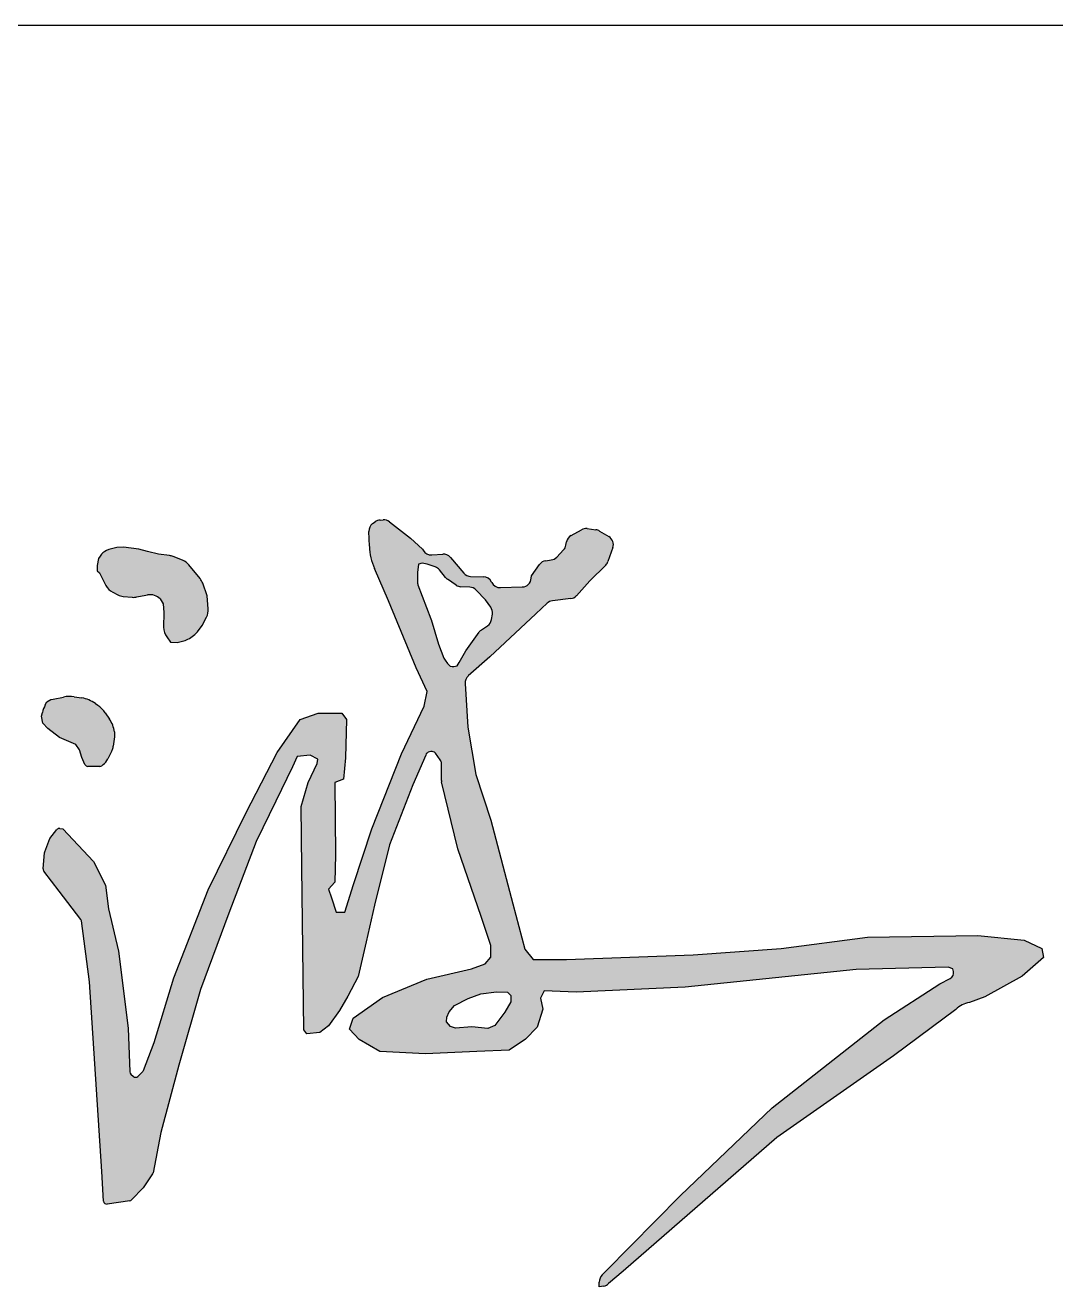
# Model space of a CAD drawing. Extents: x 1169373 to 1354985, y 649019 to 904199.
# Drawn here: x 1353067 to 1353777, y 812607 to 813476 of the extents above; entities that cross this region are included whole.
import ezdxf

# ---------------------------------------------------------------- set-up
doc = ezdxf.new("R2010")
doc.units = 0
doc.header["$LTSCALE"] = 1000
doc.header["$MEASUREMENT"] = 0
doc.layers.add('图框', color=7, linetype='Continuous')
doc.layers.add('签名', color=7, linetype='Continuous')

msp = doc.modelspace()

# ---------------------------------------------------------------- hatches: boundary and pattern name
at = {"layer": '签名'}
h = msp.add_hatch(color=4, dxfattribs=at)
h.paths.add_polyline_path([(1353352.56, 812970.07, -0.161092), (1353353.4, 812967.54), (1353353.4, 812956, 0.059171), (1353353.52, 812955), (1353364.62, 812908.9), (1353380.81, 812862.31), (1353387.52, 812842.2), (1353387.52, 812834.15), (1353383.5, 812829.69), (1353374.11, 812826.11), (1353343.24, 812818.96), (1353312.83, 812806.45), (1353292.7, 812792.14), (1353290.02, 812784.55), (1353296.73, 812777.4), (1353311.04, 812769.35), (1353342.35, 812767.56), (1353377.68, 812769.35), (1353400.05, 812770.25), (1353411.23, 812777.84), (1353419.28, 812785.89), (1353423.31, 812798.4), (1353421.52, 812806), (1353424.2, 812810.91), (1353446.12, 812810.02), (1353521.26, 812813.6), (1353638.99, 812825.66), (1353702.4, 812827.39), (1353705.59, 812826.1), (1353706.03, 812824.31, -0.351664), (1353703.81, 812819.48), (1353696.66, 812815.9), (1353658.38, 812791.05), (1353581.21, 812730.5), (1353518.06, 812669.95), (1353466.39, 812617.69), (1353464.02, 812615.32, 0.182737), (1353462.07, 812610.45), (1353462.07, 812607.19), (1353465.29, 812607.66, 0.107749), (1353468.48, 812609.37), (1353478.65, 812618.04), (1353584.39, 812710.1), (1353664.76, 812766.19), (1353707.72, 812798.19, -0.146318), (1353717, 812802.99), (1353727.73, 812806.9), (1353753.47, 812821.17), (1353768.14, 812833.91), (1353766.86, 812840.29), (1353754.74, 812846.02), (1353722.85, 812849.21), (1353646.95, 812847.93), (1353587.47, 812840.29), (1353526.88, 812835.83), (1353439.49, 812832.65), (1353416.53, 812832.65), (1353410.79, 812839.66), (1353402.5, 812870.89), (1353387.45, 812928.56), (1353377.08, 812960.03), (1353371.5, 812992.71), (1353369.67, 813022.73, -0.229187), (1353371.78, 813027.87), (1353386.62, 813041.16), (1353418.52, 813070.65), (1353426.14, 813077.93, -0.163206), (1353429.81, 813079.66), (1353442.45, 813081.13, 0.182466), (1353446.45, 813083.19), (1353455.6, 813093.36), (1353466.54, 813104.29, 0.112028), (1353468.05, 813106.67), (1353471.44, 813116.27, 0.355152), (1353468.73, 813123.84), (1353462.35, 813127.71, 0.105653), (1353459.83, 813128.59), (1353453.67, 813129.36, 0.158327), (1353449.8, 813128.62), (1353442.75, 813124.73, 0.229319), (1353439.54, 813120.2), (1353439.18, 813117.99, -0.149826), (1353437.51, 813114.65), (1353432.82, 813109.72, -0.170427), (1353429.06, 813107.8), (1353425.22, 813107.27, 0.205569), (1353420.91, 813104.68), (1353415.33, 813096.94), (1353415.24, 813095.22, -0.389723), (1353409.07, 813089.19), (1353393.98, 813088.71, -0.298366), (1353388.02, 813092.35), (1353387.9, 813092.6, 0.282824), (1353382.3, 813096.25), (1353373.52, 813096.47, -0.213806), (1353368.82, 813098.72), (1353359.62, 813109.58, 0.241802), (1353354.24, 813111.82), (1353346.88, 813111.22, -0.296225), (1353340.77, 813114.52), (1353340.36, 813115.27), (1353331.99, 813122.84), (1353317.54, 813134.11, 0.183189), (1353313.23, 813135.44), (1353311.12, 813135.31, 0.143474), (1353307.75, 813134.09), (1353306, 813132.81, 0.248651), (1353303.4, 813127.43), (1353303.77, 813117.18, 0.093275), (1353307.24, 813101.85), (1353316.82, 813079.7), (1353335.97, 813033.48), (1353343.54, 813017.14), (1353341.55, 813007.18), (1353325.9, 812974.33), (1353305.56, 812922.53), (1353292.8, 812884.28), (1353286.82, 812865.15), (1353280.84, 812865.15), (1353277.65, 812875.11), (1353275.66, 812881.09), (1353280.04, 812885.87), (1353280.44, 812904.6), (1353280.04, 812954.4), (1353286.03, 812956.79), (1353287.22, 812971.54), (1353288.02, 812997.83), (1353284.83, 813002.22), (1353268.48, 813002.22), (1353256.12, 812997.83), (1353240.17, 812975.12), (1353218.64, 812933.29), (1353192.67, 812880.54), (1353169.14, 812819.98), (1353155.58, 812775.35), (1353148.01, 812755.83), (1353144.25, 812752.07, -0.398668), (1353141.33, 812751.99), (1353139.5, 812753.63, -0.202683), (1353138.8, 812755.13), (1353137.64, 812785.31), (1353130.86, 812838.31), (1353124.07, 812867.52), (1353122.08, 812883.85), (1353113.7, 812900.19), (1353092.57, 812922.5), (1353090.62, 812922.84, 0.27777), (1353088.57, 812922.06), (1353083.74, 812915.85), (1353080.12, 812906.81, 0.073618), (1353079.98, 812906.2), (1353079, 812895.03, 0.189344), (1353079.44, 812893.54), (1353090.16, 812879.77), (1353105.41, 812859.72), (1353111.03, 812817.22), (1353119.38, 812686.61), (1353120.72, 812666.11, 0.436729), (1353123.14, 812664.15), (1353138.71, 812666.37, 0.16879), (1353139.95, 812667.01), (1353147.94, 812675.41), (1353154.4, 812684.88, 0.102966), (1353154.73, 812685.68), (1353160.01, 812713.4), (1353172.54, 812759.88), (1353187.35, 812811.87), (1353207.03, 812864.61), (1353225.86, 812913.88), (1353239.28, 812941.59), (1353250.91, 812965.28), (1353254.04, 812972.43), (1353262.98, 812973.33), (1353268.35, 812970.64), (1353267.9, 812967.52), (1353261.64, 812954.55), (1353256.72, 812938.02), (1353257.17, 812896.01), (1353258.53, 812784.17), (1353260.77, 812781.49), (1353269.71, 812782.38), (1353275.53, 812786.85), (1353283.13, 812797.58), (1353288.94, 812807.41), (1353296.1, 812820.82), (1353301.52, 812844.66), (1353307.33, 812870.13), (1353317.62, 812911.69), (1353333.72, 812952.81), (1353342.54, 812973.37, -0.469667), (1353348.81, 812975.22)])
h.paths.add_polyline_path([(1353362, 813034.31, -0.288827), (1353357.58, 813036.44), (1353355.87, 813038.77, -0.065977), (1353355.07, 813040.24), (1353351.33, 813049.9), (1353346.34, 813066.85, 0.044379), (1353345.93, 813067.9, -0.024291), (1353346.17, 813067.33), (1353337.24, 813090.6, -0.091237), (1353336.82, 813092.87), (1353336.8, 813098.67), (1353337.68, 813104.8), (1353340.19, 813105.52), (1353343.57, 813104.84), (1353349.05, 813103.02, -0.144533), (1353352.01, 813100.95), (1353356.13, 813095.81, 0.074132), (1353357.51, 813094.53), (1353363.46, 813090.46, 0.138918), (1353366.75, 813089.36), (1353372.94, 813089.06, -0.194331), (1353377.28, 813087.07), (1353383.71, 813080.24), (1353387.34, 813075.29, -0.202294), (1353388.49, 813070.47), (1353387.87, 813066.74, -0.204654), (1353385.17, 813062.53), (1353380.95, 813059.65, 0.089425), (1353379.34, 813058.06), (1353370.22, 813045.18), (1353365.49, 813037.09), (1353364.17, 813034.89)], flags=16)
h.paths.add_polyline_path([(1353391.42, 812810.29), (1353398.85, 812810.02), (1353401.23, 812807.9), (1353401.23, 812803.4), (1353396.99, 812796.24), (1353390.09, 812787.22), (1353385.31, 812785.1), (1353374.44, 812786.16), (1353363.03, 812785.37), (1353359.58, 812786.43), (1353356.92, 812789.61), (1353357.19, 812792.79), (1353358.6, 812796.51), (1353362.5, 812801.01), (1353371.78, 812805.78), (1353380.54, 812808.96)], flags=16)
h.paths.add_polyline_path([(1353159.75, 813080.97), (1353161.68, 813077.46), (1353162.26, 813071.54), (1353162.02, 813061.47, 0.170281), (1353164.18, 813054.78), (1353166.85, 813051.27), (1353171.44, 813051.02), (1353176.78, 813052.4, 0.103189), (1353180.68, 813054.32), (1353183.44, 813056.48, 0.062296), (1353185.3, 813058.35), (1353188.59, 813062.61), (1353191.57, 813068.37, 0.141144), (1353192.72, 813074.13), (1353191.97, 813083.13), (1353188.97, 813091.74, 0.087273), (1353187.17, 813094.95), (1353179.47, 813104.39, 0.128318), (1353175.14, 813107.56), (1353168.54, 813110.17, 0.060575), (1353166.05, 813110.82), (1353158.4, 813111.85), (1353150.91, 813113.54), (1353144.87, 813115.23), (1353134.48, 813116.68), (1353129.89, 813116.44), (1353124.34, 813114.99), (1353122.8, 813114.31, 0.142069), (1353118.28, 813110.49), (1353117.09, 813108.71), (1353116.36, 813103.88), (1353116.36, 813100.26), (1353117.81, 813098.82), (1353122.27, 813090.18, 0.158988), (1353126.96, 813085.56), (1353130.56, 813083.76, 0.091187), (1353134.25, 813082.69), (1353140.29, 813082.09, 0.078859), (1353143.62, 813082.28), (1353149.7, 813083.61), (1353151.04, 813083.79, -0.22636)], flags=17)
h.paths.add_polyline_path([(1353095.2, 812983.42), (1353101.64, 812980.65), (1353104.1, 812976.97), (1353105.64, 812971.75), (1353107.84, 812966.87, 0.295053), (1353109.77, 812965.62), (1353118.14, 812965.62, 0.162181), (1353119.41, 812966.04), (1353120.46, 812966.83, 0.119743), (1353123.65, 812970.7), (1353126.41, 812976.38, 0.078472), (1353127.37, 812979.55), (1353128.26, 812986.03), (1353128.17, 812989.44, 0.110904), (1353124.77, 812998.11), (1353121.87, 813002.4, 0.087686), (1353116.72, 813007.71), (1353115.03, 813008.94, 0.119431), (1353105.77, 813012.73), (1353100.42, 813013.54, 0.087256), (1353093.07, 813013.37), (1353085.98, 813011.96), (1353084.45, 813011.65), (1353081.68, 813010.11), (1353080.53, 813007.95, 0.064845), (1353078.59, 813002.82), (1353078, 813000.29), (1353078.92, 812995.38), (1353082.3, 812991.7), (1353090.28, 812985.56)])

# ---------------------------------------------------------------- linework, layer by layer
at = {"layer": '图框', "color": 0}
msp.add_line((1348204.71, 813476.09), (1353882.87, 813476.09), dxfattribs=at)
at = {"layer": '签名', "color": 4}
for p, q in [((1353306, 813132.81, -1062.25), (1353307.75, 813134.09, -1062.25)), ((1353311.12, 813135.31, -1062.25), (1353313.23, 813135.44, -1062.25)), ((1353317.54, 813134.11, -1062.25), (1353331.99, 813122.84, -1062.25)), ((1353303.77, 813117.18, -1062.25), (1353303.4, 813127.43, -1062.25)), ((1353442.75, 813124.73, -1062.25), (1353449.8, 813128.62, -1062.25)), ((1353453.67, 813129.36, -1062.25), (1353459.83, 813128.59, -1062.25)), ((1353462.35, 813127.71, -1062.25), (1353468.73, 813123.84, -1062.25)), ((1353124.34, 813114.99, -1062.25), (1353122.8, 813114.31, -1062.25)), ((1353129.89, 813116.44, -1062.25), (1353124.34, 813114.99, -1062.25)), ((1353134.48, 813116.68, -1062.25), (1353129.89, 813116.44, -1062.25)), ((1353144.87, 813115.23, -1062.25), (1353134.48, 813116.68, -1062.25)), ((1353150.91, 813113.54, -1062.25), (1353144.87, 813115.23, -1062.25)), ((1353331.99, 813122.84, -1062.25), (1353340.36, 813115.27, -1062.25)), ((1353340.36, 813115.27, -1062.25), (1353340.77, 813114.52, -1062.25)), ((1353439.18, 813117.99, -1062.25), (1353439.54, 813120.2, -1062.25)), ((1353471.44, 813116.27, -1062.25), (1353468.05, 813106.67, -1062.25)), ((1353117.09, 813108.71, -1062.25), (1353116.36, 813103.88, -1062.25)), ((1353118.28, 813110.49, -1062.25), (1353117.09, 813108.71, -1062.25)), ((1353158.4, 813111.85, -1062.25), (1353150.91, 813113.54, -1062.25)), ((1353166.05, 813110.82, -1062.25), (1353158.4, 813111.85, -1062.25)), ((1353175.14, 813107.56, -1062.25), (1353168.54, 813110.17, -1062.25)), ((1353346.88, 813111.22, -1062.25), (1353354.24, 813111.82, -1062.25)), ((1353359.62, 813109.58, -1062.25), (1353368.82, 813098.72, -1062.25)), ((1353425.22, 813107.27, -1062.25), (1353429.06, 813107.8, -1062.25)), ((1353432.82, 813109.72, -1062.25), (1353437.51, 813114.65, -1062.25)), ((1353116.36, 813103.88, -1062.25), (1353116.36, 813100.26, -1062.25)), ((1353116.36, 813100.26, -1062.25), (1353117.81, 813098.82, -1062.25)), ((1353117.81, 813098.82, -1062.25), (1353122.27, 813090.18, -1062.25)), ((1353187.17, 813094.95, -1062.25), (1353179.47, 813104.39, -1062.25)), ((1353316.82, 813079.7, -1062.25), (1353307.24, 813101.85, -1062.25)), ((1353336.8, 813098.21, -1062.25), (1353336.82, 813092.87, -1062.25)), ((1353337.68, 813104.8, -1062.25), (1353336.87, 813099.13, -1062.25)), ((1353340.19, 813105.52, -1062.25), (1353337.68, 813104.8, -1062.25)), ((1353343.57, 813104.84, -1062.25), (1353340.19, 813105.52, -1062.25)), ((1353349.05, 813103.02, -1062.25), (1353343.57, 813104.84, -1062.25)), ((1353356.13, 813095.81, -1062.25), (1353352.01, 813100.95, -1062.25)), ((1353415.33, 813096.94, -1062.25), (1353420.91, 813104.68, -1062.25)), ((1353466.54, 813104.29, -1062.25), (1353455.6, 813093.36, -1062.25)), ((1353191.97, 813083.13, -1062.25), (1353188.97, 813091.74, -1062.25)), ((1353337.24, 813090.6, -1062.25), (1353346.17, 813067.33, -1062.25)), ((1353363.46, 813090.46, -1062.25), (1353357.51, 813094.53, -1062.25)), ((1353372.94, 813089.06, -1062.25), (1353366.75, 813089.36, -1062.25)), ((1353373.52, 813096.47, -1062.25), (1353382.3, 813096.25, -1062.25)), ((1353387.9, 813092.6, -1062.25), (1353388.02, 813092.35, -1062.25)), ((1353393.98, 813088.71, -1062.25), (1353409.07, 813089.19, -1062.25)), ((1353415.24, 813095.22, -1062.25), (1353415.33, 813096.94, -1062.25)), ((1353455.6, 813093.36, -1062.25), (1353446.45, 813083.19, -1062.25)), ((1353126.96, 813085.56, -1062.25), (1353130.56, 813083.76, -1062.25)), ((1353134.25, 813082.69, -1062.25), (1353140.29, 813082.09, -1062.25)), ((1353143.62, 813082.28, -1062.25), (1353149.7, 813083.61, -1062.25)), ((1353149.7, 813083.61, -1062.25), (1353151.04, 813083.79, -1062.25)), ((1353159.75, 813080.97, -1062.25), (1353161.68, 813077.46, -1062.25)), ((1353192.72, 813074.13, -1062.25), (1353191.97, 813083.13, -1062.25)), ((1353383.71, 813080.24, -1062.25), (1353377.28, 813087.07, -1062.25)), ((1353387.34, 813075.29, -1062.25), (1353383.71, 813080.24, -1062.25)), ((1353442.45, 813081.13, -1062.25), (1353429.81, 813079.66, -1062.25)), ((1353161.68, 813077.46, -1062.25), (1353162.26, 813071.54, -1062.25)), ((1353162.26, 813071.54, -1062.25), (1353162.02, 813061.47, -1062.25)), ((1353335.97, 813033.48, -1062.25), (1353316.82, 813079.7, -1062.25)), ((1353426.14, 813077.93, -1062.25), (1353418.52, 813070.65, -1062.25)), ((1353188.59, 813062.61, -1062.25), (1353191.57, 813068.37, -1062.25)), ((1353346.34, 813066.85, -1062.25), (1353351.33, 813049.9, -1062.25)), ((1353418.52, 813070.65, -1062.25), (1353386.62, 813041.16, -1062.25)), ((1353387.87, 813066.74, -1062.25), (1353388.49, 813070.47, -1062.25)), ((1353164.18, 813054.78, -1062.25), (1353166.85, 813051.27, -1062.25)), ((1353180.68, 813054.32, -1062.25), (1353183.44, 813056.48, -1062.25)), ((1353185.3, 813058.35, -1062.25), (1353188.59, 813062.61, -1062.25)), ((1353370.22, 813045.18, -1062.25), (1353379.34, 813058.06, -1062.25)), ((1353380.95, 813059.65, -1062.25), (1353385.17, 813062.53, -1062.25)), ((1353166.85, 813051.27, -1062.25), (1353171.44, 813051.02, -1062.25)), ((1353171.44, 813051.02, -1062.25), (1353176.78, 813052.4, -1062.25)), ((1353351.33, 813049.9, -1062.25), (1353355.07, 813040.24, -1062.25)), ((1353355.87, 813038.77, -1062.25), (1353357.58, 813036.44, -1062.25)), ((1353364.17, 813034.89, -1062.25), (1353365.49, 813037.09, -1062.25)), ((1353365.49, 813037.09, -1062.25), (1353370.22, 813045.18, -1062.25)), ((1353386.62, 813041.16, -1062.25), (1353371.78, 813027.87, -1062.25)), ((1353343.54, 813017.14, -1062.25), (1353335.97, 813033.48, -1062.25)), ((1353362, 813034.31, -1062.25), (1353364.17, 813034.89, -1062.25)), ((1353369.67, 813022.73, -1062.25), (1353371.5, 812992.71, -1062.25)), ((1353081.68, 813010.11, -1062.25), (1353084.45, 813011.65, -1062.25)), ((1353084.45, 813011.65, -1062.25), (1353085.98, 813011.96, -1062.25)), ((1353085.98, 813011.96, -1062.25), (1353093.07, 813013.37, -1062.25)), ((1353100.42, 813013.54, -1062.25), (1353105.77, 813012.73, -1062.25)), ((1353341.55, 813007.18, -1062.25), (1353343.54, 813017.14, -1062.25)), ((1353078, 813000.29, -1062.25), (1353078.59, 813002.82, -1062.25)), ((1353080.53, 813007.95, -1062.25), (1353081.68, 813010.11, -1062.25)), ((1353115.03, 813008.94, -1062.25), (1353116.72, 813007.71, -1062.25)), ((1353121.87, 813002.4, -1062.25), (1353124.77, 812998.11, -1062.25)), ((1353256.12, 812997.83, -1062.25), (1353268.48, 813002.22, -1062.25)), ((1353268.48, 813002.22, -1062.25), (1353284.83, 813002.22, -1062.25)), ((1353284.83, 813002.22, -1062.25), (1353288.02, 812997.83, -1062.25)), ((1353325.9, 812974.33, -1062.25), (1353341.55, 813007.18, -1062.25)), ((1353078.92, 812995.38, -1062.25), (1353078, 813000.29, -1062.25)), ((1353082.3, 812991.7, -1062.25), (1353078.92, 812995.38, -1062.25)), ((1353240.17, 812975.12, -1062.25), (1353256.12, 812997.83, -1062.25)), ((1353288.02, 812997.83, -1062.25), (1353287.22, 812971.54, -1062.25)), ((1353090.28, 812985.56, -1062.25), (1353082.3, 812991.7, -1062.25)), ((1353095.2, 812983.42, -1062.25), (1353090.28, 812985.56, -1062.25)), ((1353128.26, 812986.03, -1062.25), (1353127.37, 812979.55, -1062.25)), ((1353128.17, 812989.44, -1062.25), (1353128.26, 812986.03, -1062.25)), ((1353371.5, 812992.71, -1062.25), (1353377.08, 812960.03, -1062.25)), ((1353101.64, 812980.65, -1062.25), (1353095.2, 812983.42, -1062.25)), ((1353104.1, 812976.97, -1062.25), (1353101.64, 812980.65, -1062.25)), ((1353105.64, 812971.75, -1062.25), (1353104.1, 812976.97, -1062.25)), ((1353126.41, 812976.38, -1062.25), (1353123.65, 812970.7, -1062.25)), ((1353107.84, 812966.87, -1062.25), (1353105.64, 812971.75, -1062.25)), ((1353218.64, 812933.29, -1062.25), (1353240.17, 812975.12, -1062.25)), ((1353254.04, 812972.43, -1062.25), (1353250.91, 812965.28, -1062.25)), ((1353262.98, 812973.33, -1062.25), (1353254.04, 812972.43, -1062.25)), ((1353261.64, 812954.55, -1062.25), (1353267.9, 812967.52, -1062.25)), ((1353268.35, 812970.64, -1062.25), (1353262.98, 812973.33, -1062.25)), ((1353267.9, 812967.52, -1062.25), (1353268.35, 812970.64, -1062.25)), ((1353287.22, 812971.54, -1062.25), (1353286.03, 812956.79, -1062.25)), ((1353305.56, 812922.53, -1062.25), (1353325.9, 812974.33, -1062.25)), ((1353342.54, 812973.37, -1062.25), (1353333.72, 812952.81, -1062.25)), ((1353349.25, 812974.62, -1062.25), (1353348.63, 812975.34, -1062.25)), ((1353352.61, 812970.01, -1062.25), (1353349.25, 812974.62, -1062.25)), ((1353353.4, 812956, -1062.25), (1353353.4, 812967.54, -1062.25)), ((1353118.14, 812965.62, -1062.25), (1353109.77, 812965.62, -1062.25)), ((1353120.46, 812966.83, -1062.25), (1353119.41, 812966.04, -1062.25)), ((1353250.91, 812965.28, -1062.25), (1353239.28, 812941.59, -1062.25)), ((1353377.08, 812960.03, -1062.25), (1353387.45, 812928.56, -1062.25)), ((1353256.72, 812938.02, -1062.25), (1353261.64, 812954.55, -1062.25)), ((1353286.03, 812956.79, -1062.25), (1353280.04, 812954.4, -1062.25)), ((1353280.04, 812954.4, -1062.25), (1353280.44, 812904.6, -1062.25)), ((1353333.72, 812952.81, -1062.25), (1353317.62, 812911.69, -1062.25)), ((1353364.62, 812908.9, -1062.25), (1353353.52, 812955, -1062.25)), ((1353239.28, 812941.59, -1062.25), (1353225.86, 812913.88, -1062.25)), ((1353192.67, 812880.54, -1062.25), (1353218.64, 812933.29, -1062.25)), ((1353257.17, 812896.01, -1062.25), (1353256.72, 812938.02, -1062.25)), ((1353387.45, 812928.56, -1062.25), (1353402.5, 812870.89, -1062.25)), ((1353080.12, 812906.81, -1062.25), (1353083.74, 812915.85, -1062.25)), ((1353083.74, 812915.85, -1062.25), (1353088.57, 812922.06, -1062.25)), ((1353090.62, 812922.84, -1062.25), (1353092.57, 812922.5, -1062.25)), ((1353092.57, 812922.5, -1062.25), (1353113.7, 812900.19, -1062.25)), ((1353292.8, 812884.28, -1062.25), (1353305.56, 812922.53, -1062.25)), ((1353225.86, 812913.88, -1062.25), (1353207.03, 812864.61, -1062.25)), ((1353317.62, 812911.69, -1062.25), (1353307.33, 812870.13, -1062.25)), ((1353380.81, 812862.31, -1062.25), (1353364.62, 812908.9, -1062.25)), ((1353079, 812895.03, -1062.25), (1353079.98, 812906.2, -1062.25)), ((1353113.7, 812900.19, -1062.25), (1353122.08, 812883.85, -1062.25)), ((1353280.44, 812904.6, -1062.25), (1353280.04, 812885.87, -1062.25)), ((1353090.16, 812879.77, -1062.25), (1353079.44, 812893.54, -1062.25)), ((1353258.53, 812784.17, -1062.25), (1353257.17, 812896.01, -1062.25)), ((1353122.08, 812883.85, -1062.25), (1353124.07, 812867.52, -1062.25)), ((1353169.14, 812819.98, -1062.25), (1353192.67, 812880.54, -1062.25)), ((1353280.04, 812885.87, -1062.25), (1353275.66, 812881.09, -1062.25)), ((1353275.66, 812881.09, -1062.25), (1353277.65, 812875.11, -1062.25)), ((1353286.82, 812865.15, -1062.25), (1353292.8, 812884.28, -1062.25)), ((1353105.07, 812860.17, -1062.25), (1353090.16, 812879.77, -1062.25)), ((1353277.65, 812875.11, -1062.25), (1353280.84, 812865.15, -1062.25)), ((1353124.07, 812867.52, -1062.25), (1353130.86, 812838.31, -1062.25)), ((1353207.03, 812864.61, -1062.25), (1353187.35, 812811.87, -1062.25)), ((1353280.84, 812865.15, -1062.25), (1353286.82, 812865.15, -1062.25)), ((1353307.33, 812870.13, -1062.25), (1353301.52, 812844.66, -1062.25)), ((1353402.5, 812870.89, -1062.25), (1353410.79, 812839.66, -1062.25)), ((1353111.03, 812817.22, -1062.25), (1353105.48, 812859.16, -1062.25)), ((1353387.52, 812842.2, -1062.25), (1353380.81, 812862.31, -1062.25)), ((1353587.47, 812840.29, -1062.25), (1353646.95, 812847.93, -1062.25)), ((1353646.95, 812847.93, -1062.25), (1353722.85, 812849.21, -1062.25)), ((1353722.85, 812849.21, -1062.25), (1353754.74, 812846.02, -1062.25)), ((1353754.74, 812846.02, -1062.25), (1353766.86, 812840.29, -1062.25)), ((1353130.86, 812838.31, -1062.25), (1353137.64, 812785.31, -1062.25)), ((1353301.52, 812844.66, -1062.25), (1353296.1, 812820.82, -1062.25)), ((1353387.52, 812834.15, -1062.25), (1353387.52, 812842.2, -1062.25)), ((1353410.79, 812839.66, -1062.25), (1353416.53, 812832.65, -1062.25)), ((1353526.88, 812835.83, -1062.25), (1353587.47, 812840.29, -1062.25)), ((1353766.86, 812840.29, -1062.25), (1353768.14, 812833.91, -1062.25)), ((1353374.11, 812826.11, -1062.25), (1353383.5, 812829.69, -1062.25)), ((1353383.5, 812829.69, -1062.25), (1353387.52, 812834.15, -1062.25)), ((1353416.53, 812832.65, -1062.25), (1353439.49, 812832.65, -1062.25)), ((1353439.49, 812832.65, -1062.25), (1353526.88, 812835.83, -1062.25)), ((1353768.14, 812833.91, -1062.25), (1353753.47, 812821.17, -1062.25)), ((1353155.58, 812775.35, -1062.25), (1353169.14, 812819.98, -1062.25)), ((1353296.1, 812820.82, -1062.25), (1353288.94, 812807.41, -1062.25)), ((1353343.24, 812818.96, -1062.25), (1353374.11, 812826.11, -1062.25)), ((1353638.99, 812825.66, -1062.25), (1353521.26, 812813.6, -1062.25)), ((1353702.4, 812827.39, -1062.25), (1353638.99, 812825.66, -1062.25)), ((1353696.66, 812815.9, -1062.25), (1353703.81, 812819.48, -1062.25)), ((1353705.59, 812826.1, -1062.25), (1353702.4, 812827.39, -1062.25)), ((1353706.03, 812824.31, -1062.25), (1353705.59, 812826.1, -1062.25)), ((1353753.47, 812821.17, -1062.25), (1353727.73, 812806.9, -1062.25)), ((1353119.38, 812686.61, -1062.25), (1353111.03, 812817.22, -1062.25)), ((1353187.35, 812811.87, -1062.25), (1353172.54, 812759.88, -1062.25)), ((1353312.83, 812806.45, -1062.25), (1353343.24, 812818.96, -1062.25)), ((1353424.2, 812810.91, -1062.25), (1353421.52, 812806, -1062.25)), ((1353446.12, 812810.02, -1062.25), (1353424.2, 812810.91, -1062.25)), ((1353521.26, 812813.6, -1062.25), (1353446.12, 812810.02, -1062.25)), ((1353658.38, 812791.05, -1062.25), (1353696.66, 812815.9, -1062.25)), ((1353288.94, 812807.41, -1062.25), (1353283.13, 812797.58, -1062.25)), ((1353292.7, 812792.14, -1062.25), (1353312.83, 812806.45, -1062.25)), ((1353362.5, 812801.01, -1062.25), (1353371.78, 812805.78, -1062.25)), ((1353371.78, 812805.78, -1062.25), (1353380.54, 812808.96, -1062.25)), ((1353380.54, 812808.96, -1062.25), (1353391.42, 812810.29, -1062.25)), ((1353391.42, 812810.29, -1062.25), (1353398.85, 812810.02, -1062.25)), ((1353401.23, 812803.4, -1062.25), (1353396.99, 812796.24, -1062.25)), ((1353398.85, 812810.02, -1062.25), (1353401.23, 812807.9, -1062.25)), ((1353401.23, 812807.9, -1062.25), (1353401.23, 812803.4, -1062.25)), ((1353421.52, 812806, -1062.25), (1353423.31, 812798.4, -1062.25)), ((1353727.73, 812806.9, -1062.25), (1353717, 812802.99, -1062.25)), ((1353283.13, 812797.58, -1062.25), (1353275.53, 812786.85, -1062.25)), ((1353357.19, 812792.79, -1062.25), (1353358.6, 812796.51, -1062.25)), ((1353358.6, 812796.51, -1062.25), (1353362.5, 812801.01, -1062.25)), ((1353396.99, 812796.24, -1062.25), (1353390.09, 812787.22, -1062.25)), ((1353423.31, 812798.4, -1062.25), (1353419.28, 812785.89, -1062.25)), ((1353707.72, 812798.19, -1062.25), (1353664.76, 812766.19, -1062.25)), ((1353137.64, 812785.31, -1062.25), (1353138.8, 812755.13, -1062.25)), ((1353275.53, 812786.85, -1062.25), (1353269.71, 812782.38, -1062.25)), ((1353290.02, 812784.55, -1062.25), (1353292.7, 812792.14, -1062.25)), ((1353356.92, 812789.61, -1062.25), (1353357.19, 812792.79, -1062.25)), ((1353359.58, 812786.43, -1062.25), (1353356.92, 812789.61, -1062.25)), ((1353363.03, 812785.37, -1062.25), (1353359.58, 812786.43, -1062.25)), ((1353374.44, 812786.16, -1062.25), (1353363.03, 812785.37, -1062.25)), ((1353385.31, 812785.1, -1062.25), (1353374.44, 812786.16, -1062.25)), ((1353390.09, 812787.22, -1062.25), (1353385.31, 812785.1, -1062.25)), ((1353419.28, 812785.89, -1062.25), (1353411.23, 812777.84, -1062.25)), ((1353581.21, 812730.5, -1062.25), (1353658.38, 812791.05, -1062.25)), ((1353260.77, 812781.49, -1062.25), (1353258.53, 812784.17, -1062.25)), ((1353269.71, 812782.38, -1062.25), (1353260.77, 812781.49, -1062.25)), ((1353296.73, 812777.4, -1062.25), (1353290.02, 812784.55, -1062.25)), ((1353311.04, 812769.35, -1062.25), (1353296.73, 812777.4, -1062.25)), ((1353411.23, 812777.84, -1062.25), (1353400.05, 812770.25, -1062.25)), ((1353148.17, 812756.24, -1062.25), (1353155.58, 812775.35, -1062.25)), ((1353342.35, 812767.56, -1062.25), (1353311.04, 812769.35, -1062.25)), ((1353377.68, 812769.35, -1062.25), (1353342.35, 812767.56, -1062.25)), ((1353400.05, 812770.25, -1062.25), (1353377.68, 812769.35, -1062.25)), ((1353172.54, 812759.88, -1062.25), (1353160.01, 812713.4, -1062.25)), ((1353664.76, 812766.19, -1062.25), (1353584.39, 812710.1, -1062.25)), ((1353139.5, 812753.63, -1062.25), (1353141.33, 812751.99, -1062.25)), ((1353144.25, 812752.07, -1062.25), (1353147.69, 812755.51, -1062.25)), ((1353518.06, 812669.95, -1062.25), (1353581.21, 812730.5, -1062.25)), ((1353160.01, 812713.4, -1062.25), (1353154.73, 812685.68, -1062.25)), ((1353584.39, 812710.1, -1062.25), (1353478.65, 812618.04, -1062.25)), ((1353120.72, 812666.11, -1062.25), (1353119.38, 812686.61, -1062.25)), ((1353154.4, 812684.88, -1062.25), (1353147.94, 812675.41, -1062.25)), ((1353147.94, 812675.41, -1062.25), (1353139.95, 812667.01, -1062.25)), ((1353138.71, 812666.37, -1062.25), (1353123.14, 812664.15, -1062.25)), ((1353466.39, 812617.69, -1062.25), (1353518.06, 812669.95, -1062.25)), ((1353464.02, 812615.32, -1062.25), (1353466.39, 812617.69, -1062.25)), ((1353478.65, 812618.04, -1062.25), (1353468.48, 812609.37, -1062.25)), ((1353462.07, 812607.19, -1062.25), (1353462.07, 812610.45, -1062.25)), ((1353465.29, 812607.66, -1062.25), (1353462.07, 812607.19, -1062.25))]:
    msp.add_line(p, q, dxfattribs=at)
for centre, radius, start, end in [((1353309.77, 813127.67, -1062.25), 6.37, 126.23239, 182.08627), ((1353311.52, 813128.95, -1062.25), 6.37, 93.57353, 126.23239), ((1353313.62, 813129.08, -1062.25), 6.37, 52.05019, 93.57353), ((1353445.83, 813119.15, -1062.25), 6.37, 118.86758, 170.53037), ((1353452.88, 813123.03, -1062.25), 6.37, 82.8805, 118.86758), ((1353459.04, 813122.26, -1062.25), 6.37, 58.75622, 82.8805), ((1353465.43, 813118.39, -1062.25), 6.37, 340.54585, 58.75622), ((1353346.24, 813118.72, -1062.25), 42.49, 182.08627, 203.4016), ((1353432.89, 813119.04, -1062.25), 6.37, 316.44636, 350.53037), ((1353127.11, 813104.6, -1062.25), 10.62, 113.94583, 146.28919), ((1353164.63, 813100.29, -1062.25), 10.62, 68.44406, 82.30991), ((1353171.24, 813097.68, -1062.25), 10.62, 39.19566, 68.44406), ((1353346.36, 813117.57, -1062.25), 6.37, 208.62938, 274.63184), ((1353354.76, 813105.47, -1062.25), 6.37, 40.25853, 94.63184), ((1353426.08, 813100.96, -1062.25), 6.37, 97.75916, 144.2248), ((1353428.2, 813114.11, -1062.25), 6.37, 277.75916, 316.44636), ((1353462.04, 813108.8, -1062.25), 6.37, 314.97753, 340.54585), ((1353343.18, 813098.23, -1062.25), 6.37, 171.8636, 180.14777), ((1353347.04, 813096.97, -1062.25), 6.37, 38.68175, 71.57854), ((1353373.68, 813102.84, -1062.25), 6.37, 220.25853, 268.53235), ((1353131.71, 813095.06, -1062.25), 10.62, 207.31789, 243.45292), ((1353178.94, 813088.24, -1062.25), 10.62, 19.24465, 39.19566), ((1353343.19, 813092.89, -1062.25), 6.37, 180.14777, 200.99993), ((1353361.11, 813099.79, -1062.25), 6.37, 218.68175, 235.64058), ((1353367.06, 813095.73, -1062.25), 6.37, 235.64058, 267.27581), ((1353372.64, 813082.7, -1062.25), 6.37, 43.2867, 87.27581), ((1353382.14, 813089.87, -1062.25), 6.37, 25.36357, 88.53235), ((1353393.78, 813095.08, -1062.25), 6.37, 205.36357, 271.81687), ((1353408.87, 813095.56, -1062.25), 6.37, 271.81687, 356.98486), ((1353135.31, 813093.26, -1062.25), 10.62, 243.45292, 264.29385), ((1353141.35, 813092.66, -1062.25), 10.62, 264.29385, 282.32972), ((1353152.44, 813073.26, -1062.25), 10.62, 46.57062, 97.58873), ((1353441.71, 813087.46, -1062.25), 6.37, 276.62736, 317.99044), ((1353182.14, 813073.25, -1062.25), 10.62, 332.63179, 4.76739), ((1353382.2, 813071.52, -1062.25), 6.37, 350.53033, 36.27527), ((1353430.55, 813073.33, -1062.25), 6.37, 96.62736, 133.70451), ((1353340.22, 813065.05, -1062.25), 6.37, 16.40172, 20.99993), ((1353381.58, 813067.79, -1062.25), 6.37, 304.26598, 350.53033), ((1353172.64, 813061.21, -1062.25), 10.62, 178.60172, 217.25647), ((1353174.13, 813062.69, -1062.25), 10.62, 284.45942, 308.02524), ((1353176.9, 813064.85, -1062.25), 10.62, 308.02524, 322.284), ((1353384.54, 813054.38, -1062.25), 6.37, 124.26598, 144.7064), ((1353361.01, 813042.54, -1062.25), 6.37, 201.1764, 216.27527), ((1353361.48, 813038.88, -1062.25), 4.6, 211.99769, 276.43827), ((1353376.03, 813023.12, -1062.25), 6.37, 131.85554, 183.4896), ((1353097.23, 812992.54, -1062.25), 21.24, 81.35415, 101.30129), ((1353102.58, 812991.73, -1062.25), 21.24, 54.11162, 81.35415), ((1353099.27, 812997.95, -1062.25), 21.24, 151.90882, 166.74945), ((1353104.27, 812990.5, -1062.25), 21.24, 34.0668, 54.11162), ((1353107.17, 812986.21, -1062.25), 21.24, 8.75292, 34.0668), ((1353116.84, 812981.01, -1062.25), 10.62, 334.16137, 352.10899), ((1353346.44, 812971.69, -1062.25), 4.25, 59.05606, 156.78514), ((1353114.09, 812975.33, -1062.25), 10.62, 306.84833, 334.16137), ((1353349.15, 812967.54, -1062.25), 4.25, 0, 35.55894), ((1353109.77, 812967.74, -1062.25), 2.12, 204.24453, 270), ((1353118.14, 812967.74, -1062.25), 2.12, 270, 306.84833), ((1353357.65, 812956, -1062.25), 4.25, 180, 193.54522), ((1353090.25, 812920.75, -1062.25), 2.12, 80.0085, 142.10323), ((1353082.09, 812906.02, -1062.25), 2.12, 158.16837, 175.00991), ((1353081.12, 812894.85, -1062.25), 2.12, 175.00991, 217.89675), ((1353103.38, 812858.88, -1062.25), 2.12, 7.52966, 37.25649), ((1353701.91, 812823.28, -1062.25), 4.25, 296.54708, 14.04681), ((1353720.39, 812785.08, -1062.25), 18.23, 100.72118, 134.0184), ((1353140.92, 812755.21, -1062.25), 2.12, 182.20433, 228.03511), ((1353142.75, 812753.57, -1062.25), 2.12, 228.03511, 314.97753), ((1353146.19, 812757.01, -1062.25), 2.12, 314.97753, 338.79078), ((1353152.64, 812686.08, -1062.25), 2.12, 325.6922, 349.20744), ((1353122.84, 812666.25, -1062.25), 2.12, 183.75467, 278.1238), ((1353138.41, 812668.47, -1062.25), 2.12, 278.1238, 316.44635), ((1353469.49, 812610.3, -1062.25), 7.42, 137.38466, 178.80776), ((1353462.97, 812615.83, -1062.25), 8.5, 285.87046, 310.46988)]:
    msp.add_arc(centre, radius, start, end, dxfattribs=at)

doc.saveas('drawing.dxf')
